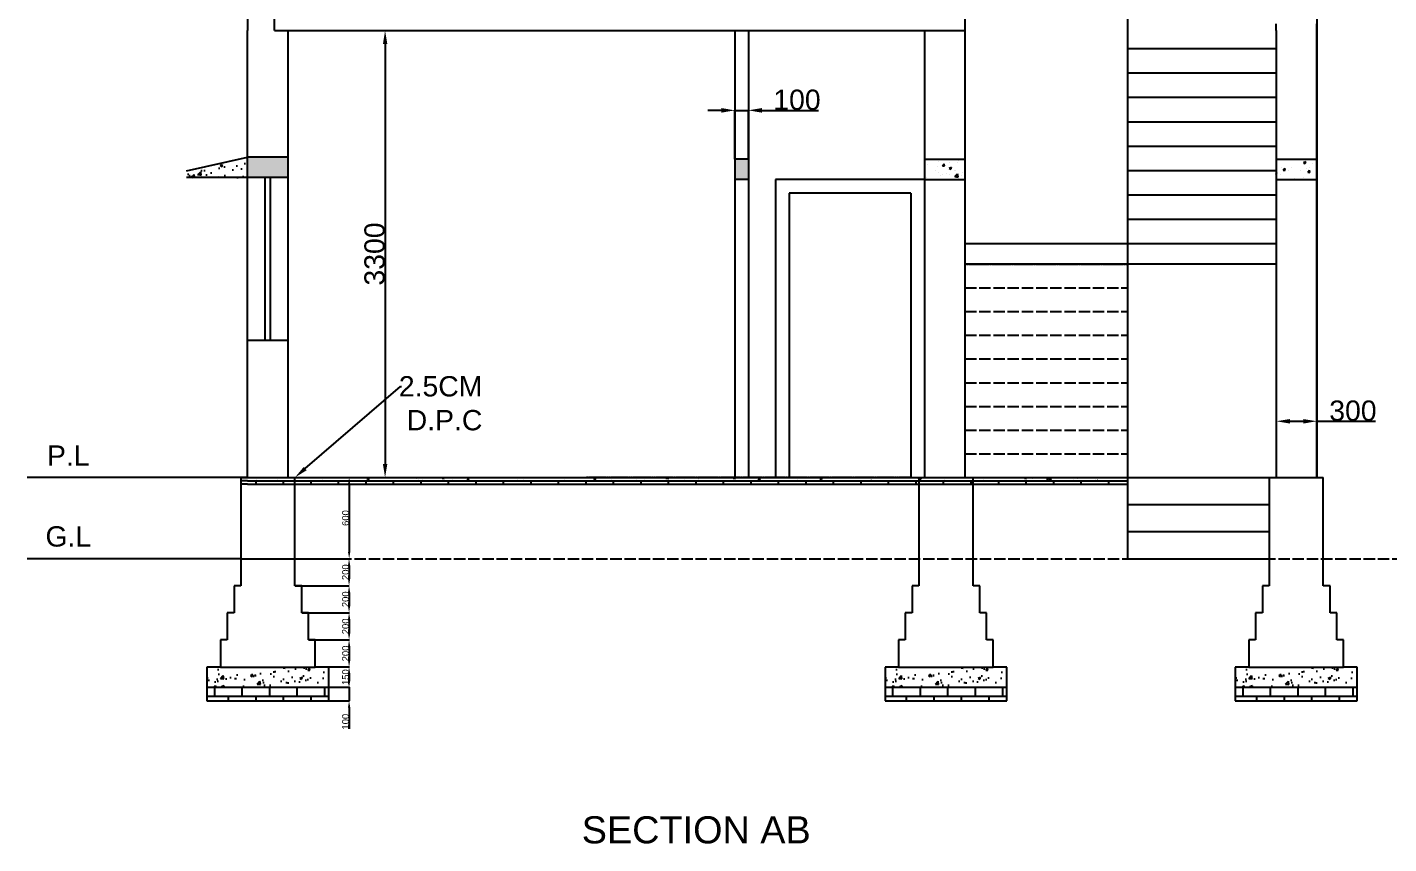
# Model space of a CAD drawing. Header units: millimetres. Extents: x -1589 to 35168, y -1989 to 23976.
# Drawn here: x -1589 to 8470, y 11645 to 17676 of the extents above; entities that cross this region are included whole.
import ezdxf
from ezdxf import colors
from ezdxf.entities.mleader import LeaderData, LeaderLine
from ezdxf.math import Vec2, Vec3

# ---------------------------------------------------------------- set-up
doc = ezdxf.new("R2010")
doc.units = ezdxf.units.MM
doc.linetypes.add('ACAD_ISO02W100', pattern=[15, 12, -3])
doc.layers.get('0').update_dxf_attribs({"true_color": 0xc2ced6})
doc.styles.get("Standard").update_dxf_attribs({"font": 'arial.ttf'})
doc.dimstyles.new('ISO-25', dxfattribs={"dimtxt": 2.5, "dimasz": 2.5, "dimexe": 1.25, "dimexo": 0.625, "dimtad": 1, "dimtxsty": 'Standard', "dimcen": 2.5, "dimadec": 0, "dimazin": 0, "dimtfac": 1, "dimtmove": 0, "dimatfit": 3, "dimfxl": 1, "dimarcsym": 0})

# ---------------------------------------------------------------- blocks, each defined once
blk = doc.blocks.new('*D23')
at = {"color": 0, "lineweight": -2, "ltscale": 50, "transparency": 16777216}
for p, q in [((-10, 14351), (791, 14351)), ((790, 14301), (790, 13801)), ((-10, 13751), (791, 13751))]:
    blk.add_line(p, q, dxfattribs=at)
at = {"color": 0, "ltscale": 50, "transparency": 16777216}
for points in [[(781, 14301), (798, 14301), (790, 14351)], [(781, 13801), (798, 13801), (790, 13751)]]:
    blk.add_solid(points, dxfattribs=at)
at = {"layer": 'Defpoints', "color": 0, "ltscale": 50, "transparency": 16777216}
for p in [(-11, 14351), (-11, 13751), (790, 13751)]:
    blk.add_point(p, dxfattribs=at)
at = {"color": 0, "ltscale": 50, "transparency": 16777216, "insert": (763, 14051), "char_height": 50, "attachment_point": 5, "rotation": 90}
blk.add_mtext('600', dxfattribs=at)
blk = doc.blocks.new('*D24')
at = {"color": 0, "lineweight": -2, "ltscale": 50, "transparency": 16777216}
for p, q in [((391, 13751), (790, 13751)), ((789, 13701), (789, 13601)), ((391, 13551), (790, 13551))]:
    blk.add_line(p, q, dxfattribs=at)
at = {"color": 0, "ltscale": 50, "transparency": 16777216}
for points in [[(781, 13701), (797, 13701), (789, 13751)], [(781, 13601), (797, 13601), (789, 13551)]]:
    blk.add_solid(points, dxfattribs=at)
at = {"layer": 'Defpoints', "color": 0, "ltscale": 50, "transparency": 16777216}
for p in [(390, 13751), (390, 13551), (789, 13551)]:
    blk.add_point(p, dxfattribs=at)
at = {"color": 0, "ltscale": 50, "transparency": 16777216, "insert": (763, 13651), "char_height": 50, "attachment_point": 5, "rotation": 90}
blk.add_mtext('200', dxfattribs=at)
blk = doc.blocks.new('*D25')
at = {"color": 0, "lineweight": -2, "ltscale": 50, "transparency": 16777216}
for p, q in [((440, 13551), (790, 13551)), ((789, 13501), (789, 13401)), ((440, 13351), (790, 13351))]:
    blk.add_line(p, q, dxfattribs=at)
at = {"color": 0, "ltscale": 50, "transparency": 16777216}
for points in [[(781, 13501), (797, 13501), (789, 13551)], [(781, 13401), (797, 13401), (789, 13351)]]:
    blk.add_solid(points, dxfattribs=at)
at = {"layer": 'Defpoints', "color": 0, "ltscale": 50, "transparency": 16777216}
for p in [(439, 13551), (439, 13351), (789, 13351)]:
    blk.add_point(p, dxfattribs=at)
at = {"color": 0, "ltscale": 50, "transparency": 16777216, "insert": (763, 13451), "char_height": 50, "attachment_point": 5, "rotation": 90}
blk.add_mtext('200', dxfattribs=at)
blk = doc.blocks.new('*D26')
at = {"color": 0, "lineweight": -2, "ltscale": 50, "transparency": 16777216}
for p, q in [((490, 13351), (791, 13351)), ((789, 13301), (789, 13201)), ((490, 13151), (791, 13151))]:
    blk.add_line(p, q, dxfattribs=at)
at = {"color": 0, "ltscale": 50, "transparency": 16777216}
for points in [[(781, 13301), (798, 13301), (789, 13351)], [(781, 13201), (798, 13201), (789, 13151)]]:
    blk.add_solid(points, dxfattribs=at)
at = {"layer": 'Defpoints', "color": 0, "ltscale": 50, "transparency": 16777216}
for p in [(489, 13351), (489, 13151), (789, 13151)]:
    blk.add_point(p, dxfattribs=at)
at = {"color": 0, "ltscale": 50, "transparency": 16777216, "insert": (763, 13251), "char_height": 50, "attachment_point": 5, "rotation": 90}
blk.add_mtext('200', dxfattribs=at)
blk = doc.blocks.new('*D27')
at = {"color": 0, "lineweight": -2, "ltscale": 50, "transparency": 16777216}
for p, q in [((540, 13151), (791, 13151)), ((789, 13101), (789, 13001)), ((540, 12951), (791, 12951))]:
    blk.add_line(p, q, dxfattribs=at)
at = {"color": 0, "ltscale": 50, "transparency": 16777216}
for points in [[(781, 13101), (798, 13101), (789, 13151)], [(781, 13001), (798, 13001), (789, 12951)]]:
    blk.add_solid(points, dxfattribs=at)
at = {"layer": 'Defpoints', "color": 0, "ltscale": 50, "transparency": 16777216}
for p in [(539, 13151), (539, 12951), (789, 12951)]:
    blk.add_point(p, dxfattribs=at)
at = {"color": 0, "ltscale": 50, "transparency": 16777216, "insert": (763, 13051), "char_height": 50, "attachment_point": 5, "rotation": 90}
blk.add_mtext('200', dxfattribs=at)
blk = doc.blocks.new('*D28')
at = {"color": 0, "lineweight": -2, "ltscale": 50, "transparency": 16777216}
for p, q in [((640, 12951), (791, 12951)), ((789, 12901), (789, 12851)), ((640, 12801), (791, 12801))]:
    blk.add_line(p, q, dxfattribs=at)
at = {"color": 0, "ltscale": 50, "transparency": 16777216}
for points in [[(781, 12901), (798, 12901), (789, 12951)], [(781, 12851), (798, 12851), (789, 12801)]]:
    blk.add_solid(points, dxfattribs=at)
at = {"layer": 'Defpoints', "color": 0, "ltscale": 50, "transparency": 16777216}
for p in [(639, 12951), (639, 12801), (789, 12801)]:
    blk.add_point(p, dxfattribs=at)
at = {"color": 0, "ltscale": 50, "transparency": 16777216, "insert": (763, 12876), "char_height": 50, "attachment_point": 5, "rotation": 90}
blk.add_mtext('150', dxfattribs=at)
blk = doc.blocks.new('*D29')
at = {"color": 0, "lineweight": -2, "ltscale": 50, "transparency": 16777216}
for p, q in [((789, 12851), (789, 12901)), ((630, 12801), (791, 12801)), ((789, 12801), (789, 12701)), ((630, 12701), (791, 12701)), ((789, 12651), (789, 12494))]:
    blk.add_line(p, q, dxfattribs=at)
at = {"color": 0, "ltscale": 50, "transparency": 16777216}
for points in [[(781, 12851), (798, 12851), (789, 12801)], [(781, 12651), (798, 12651), (789, 12701)]]:
    blk.add_solid(points, dxfattribs=at)
at = {"layer": 'Defpoints', "color": 0, "ltscale": 50, "transparency": 16777216}
for p in [(630, 12801), (630, 12701), (789, 12701)]:
    blk.add_point(p, dxfattribs=at)
at = {"color": 0, "ltscale": 50, "transparency": 16777216, "insert": (763, 12547), "char_height": 50, "attachment_point": 5, "rotation": 90}
blk.add_mtext('100', dxfattribs=at)
blk = doc.blocks.new('*D30')
at = {"color": 0, "lineweight": -2, "transparency": 16777216}
for p, q in [((3539, 17062), (3439, 17062)), ((3639, 16701), (3639, 17063)), ((3639, 17062), (3739, 17062)), ((3739, 16701), (3739, 17063)), ((3839, 17062), (4257, 17062))]:
    blk.add_line(p, q, dxfattribs=at)
at = {"color": 0, "transparency": 16777216}
for points in [[(3539, 17079), (3539, 17045), (3639, 17062)], [(3839, 17079), (3839, 17045), (3739, 17062)]]:
    blk.add_solid(points, dxfattribs=at)
at = {"layer": 'Defpoints', "color": 0, "transparency": 16777216}
for p in [(3739, 17062), (3639, 16701), (3739, 16701)]:
    blk.add_point(p, dxfattribs=at)
at = {"color": 0, "transparency": 16777216, "insert": (4098, 17139), "char_height": 150, "attachment_point": 5}
blk.add_mtext('100', dxfattribs=at)
blk = doc.blocks.new('*D37')
at = {"color": 0, "lineweight": -2, "transparency": 16777216}
for p, q in [((7639, 15925), (7639, 14764)), ((7939, 15925), (7939, 14764)), ((7739, 14766), (7839, 14766)), ((7939, 14766), (8371, 14766))]:
    blk.add_line(p, q, dxfattribs=at)
at = {"color": 0, "transparency": 16777216}
for points in [[(7739, 14782), (7739, 14749), (7639, 14766)], [(7839, 14782), (7839, 14749), (7939, 14766)]]:
    blk.add_solid(points, dxfattribs=at)
at = {"layer": 'Defpoints', "color": 0, "transparency": 16777216}
for p in [(7639, 15926), (7939, 15926), (7939, 14766)]:
    blk.add_point(p, dxfattribs=at)
at = {"color": 0, "transparency": 16777216, "insert": (8205, 14843), "char_height": 150, "attachment_point": 5}
blk.add_mtext('300', dxfattribs=at)
blk = doc.blocks.new('*D38')
at = {"color": 0, "lineweight": -2, "transparency": 16777216}
for p, q in [((340, 17651), (1057, 17651)), ((1055, 17551), (1055, 14451)), ((340, 14351), (1057, 14351))]:
    blk.add_line(p, q, dxfattribs=at)
at = {"color": 0, "transparency": 16777216}
for points in [[(1039, 17551), (1072, 17551), (1055, 17651)], [(1039, 14451), (1072, 14451), (1055, 14351)]]:
    blk.add_solid(points, dxfattribs=at)
at = {"layer": 'Defpoints', "color": 0, "transparency": 16777216}
for p in [(339, 17651), (339, 14351), (1055, 14351)]:
    blk.add_point(p, dxfattribs=at)
at = {"color": 0, "transparency": 16777216, "insert": (978, 16001), "char_height": 150, "attachment_point": 5, "rotation": 90}
blk.add_mtext('3300', dxfattribs=at)

msp = doc.modelspace()

# ---------------------------------------------------------------- hatches: boundary and pattern name
h = msp.add_hatch()
h.set_pattern_fill('AR-CONC', color=256)
h.paths.add_polyline_path([(339.07928, 16715.10329), (39.07928, 16715.10329), (39.07928, 16565.10329), (339.07928, 16565.10329)])
h.paths.add_polyline_path([(3739.07928, 16700.84737), (3639.07928, 16700.84737), (3639.07928, 16550.84737), (3739.07928, 16550.84737)])
h.paths.add_polyline_path([(3738.34289, 20050.84737), (3638.34289, 20050.84737), (3638.34289, 19900.84737), (3738.34289, 19900.84737)])
h = msp.add_hatch()
h.set_pattern_fill('AR-CONC', color=256)
h.paths.add_polyline_path([(39.07928, 16715.10329), (-410.92072, 16615.10329), (-410.92072, 16565.10329), (39.07928, 16565.10329)])
h = msp.add_hatch()
h.set_pattern_fill('AR-CONC', color=256)
h.paths.add_polyline_path([(639.07928, 12950.84737), (539.07928, 12950.84737), (-160.92072, 12950.84737), (-260.92072, 12950.84737), (-260.92072, 12800.84737), (639.07928, 12800.84737)])
h = msp.add_hatch()
h.set_pattern_fill('AR-CONC', color=256)
h.set_pattern_definition([(50, (5009.33, 0), (182.1847, -15.939), [19.05, -209.55]), (355, (5009.33, 0), (-35.2434, 191.0568), [15.24, -167.6406]), (100.4514, (5024.52, -1.33), (146.9412, 175.1178), [16.19, -178.0902]), (46.1842, (5009.33, 50.8), (271.079, -42.0423), [28.575, -314.325]), (96.6356, (5031.92, 47.3), (237.404, 247.426), [24.285, -267.1356]), (351.1842, (5009.33, 50.8), (237.404, 247.426), [22.86, -251.46]), (21, (5034.73, 38.1), (151.6144, -102.2652), [19.05, -209.55]), (326, (5034.73, 38.1), (61.802, 184.188), [15.24, -167.64]), (71.4514, (5047.37, 29.58), (213.4164, 81.9228), [16.19, -178.09]), (37.5, (5009.334, 0), (3.0886, 84.55504), [0, -165.608, 0, -170.18, 0, -168.275]), (7.5, (5009.33, 0), (66.81966, 100.1806), [0, -97.028, 0, -161.798, 0, -64.135]), (327.5, (4952.69, 0), (135.5906, -5.72874), [0, -63.5, 0, -198.12, 0, -262.89]), (317.5, (4927.29, 0), (148.1292, 25.4265), [0, -82.55, 0, -131.572, 0, -186.69])])
h.paths.add_polyline_path([(5648.41342, 12950.84737), (5548.41342, 12950.84737), (4848.41342, 12950.84737), (4748.41342, 12950.84737), (4748.41342, 12800.84737), (5648.41342, 12800.84737)])
h = msp.add_hatch()
h.set_pattern_fill('AR-CONC', color=256)
h.set_pattern_definition([(50, (7596.87, 0), (182.1847, -15.939), [19.05, -209.55]), (355, (7596.87, 0), (-35.2434, 191.0568), [15.24, -167.6406]), (100.4514, (7612.05, -1.33), (146.9412, 175.1178), [16.19, -178.0902]), (46.1842, (7596.87, 50.8), (271.079, -42.0423), [28.575, -314.325]), (96.6356, (7619.46, 47.3), (237.404, 247.426), [24.285, -267.1356]), (351.1842, (7596.87, 50.8), (237.404, 247.426), [22.86, -251.46]), (21, (7622.27, 38.1), (151.6144, -102.2652), [19.05, -209.55]), (326, (7622.27, 38.1), (61.802, 184.188), [15.24, -167.64]), (71.4514, (7634.9, 29.58), (213.4164, 81.9228), [16.19, -178.09]), (37.5, (7596.87, 0), (3.0886, 84.55504), [0, -165.608, 0, -170.18, 0, -168.275]), (7.5, (7596.87, 0), (66.81966, 100.1806), [0, -97.028, 0, -161.798, 0, -64.135]), (327.5, (7540.23, 0), (135.5906, -5.72874), [0, -63.5, 0, -198.12, 0, -262.89]), (317.5, (7514.83, 0), (148.1292, 25.4265), [0, -82.55, 0, -131.572, 0, -186.69])])
h.paths.add_polyline_path([(8235.94875, 12950.84737), (8135.94875, 12950.84737), (7435.94875, 12950.84737), (7335.94875, 12950.84737), (7335.94875, 12800.84737), (8235.94875, 12800.84737)])
h = msp.add_hatch()
h.set_pattern_fill('AR-BRSTD', color=256)
h.paths.add_polyline_path([(639.07928, 12800.84737), (-260.92072, 12800.84737), (-260.92072, 12700.84737), (639.07928, 12700.84737)])
h = msp.add_hatch()
h.set_pattern_fill('AR-BRSTD', color=256)
h.set_pattern_definition([(0, (5009.334, 0), (0, 67.7418), []), (90, (5009.33, 0), (-101.6, 67.7418), [67.7418, -67.7418])])
h.paths.add_polyline_path([(5648.41342, 12800.84737), (4748.41342, 12800.84737), (4748.41342, 12700.84737), (5648.41342, 12700.84737)])
h = msp.add_hatch()
h.set_pattern_fill('AR-BRSTD', color=256)
h.set_pattern_definition([(0, (7596.87, 0), (0, 67.7418), []), (90, (7596.87, 0), (-101.6, 67.7418), [67.7418, -67.7418])])
h.paths.add_polyline_path([(8235.94875, 12800.84737), (7335.94875, 12800.84737), (7335.94875, 12700.84737), (8235.94875, 12700.84737)])

# ---------------------------------------------------------------- linework, layer by layer
for p, q in [((39.07928, 21000.84737), (39.07928, 17650.84737)), ((239.07928, 17650.84737), (239.07928, 21000.84737)), ((5339.07928, 21000.84737), (5339.07928, 14350.84737)), ((6539.07928, 21000.84737), (6539.07928, 14350.84737)), ((7939.07928, 21000.84737), (7939.07928, 14350.84737)), ((39.07928, 14350.84737), (39.07928, 17650.84737)), ((239.07928, 17650.84737), (5339.07928, 17650.84737)), ((339.07928, 14350.84737), (339.07928, 17650.84737)), ((3639.07928, 17650.84737), (3639.07928, 14350.84737)), ((3739.07928, 17650.84737), (3739.07928, 14350.84737)), ((5039.07928, 17650.84737), (5039.07928, 14350.84737)), ((7639.07928, 17650.84737), (7639.07928, 17700.84737)), ((7639.07928, 17650.84737), (7639.07928, 14350.84737)), ((7939.07928, 17650.84737), (7939.07928, 17700.84737)), ((7939.07928, 14350.84737), (7939.07928, 17650.84737)), ((7639.07928, 17515.84737), (6539.07928, 17515.84737)), ((7639.07928, 17335.84737), (6539.07928, 17335.84737)), ((7639.07928, 17155.84737), (6539.07928, 17155.84737)), ((7639.07928, 16975.84737), (6539.07928, 16975.84737)), ((-410.92072, 16615.10329), (39.07928, 16715.10329)), ((339.07928, 16715.10329), (39.07928, 16715.10329)), ((3739.07928, 16700.84737), (3639.07928, 16700.84737)), ((5039.07928, 16700.84737), (5339.07928, 16700.84737)), ((7639.07928, 16795.84737), (6539.07928, 16795.84737)), ((7639.07928, 16700.84737), (7939.07928, 16700.84737)), ((7639.07928, 16615.84737), (6539.07928, 16615.84737)), ((39.07928, 16565.10329), (-410.92072, 16565.10329)), ((339.07928, 16565.10329), (39.07928, 16565.10329)), ((169.07928, 15365.10329), (169.07928, 16565.10329)), ((209.07928, 15365.10329), (209.07928, 16565.10329)), ((3739.07928, 16550.84737), (3639.07928, 16550.84737)), ((5039.07928, 16550.84737), (3939.07928, 16550.84737)), ((3939.07928, 16550.84737), (3939.07928, 14350.84737)), ((5039.07928, 16550.84737), (5339.07928, 16550.84737)), ((7639.07928, 16550.84737), (7939.07928, 16550.84737)), ((4939.07928, 16450.84737), (4039.07928, 16450.84737)), ((4039.07928, 16450.84737), (4039.07928, 14350.84737)), ((4939.07928, 16450.84737), (4939.07928, 14350.84737)), ((7639.07928, 16435.84737), (6539.07928, 16435.84737)), ((7639.07928, 16255.84737), (6539.07928, 16255.84737)), ((7639.07928, 16075.84737), (5339.07928, 16075.84737)), ((7639.07928, 15925.84737), (5339.07928, 15925.84737)), ((39.07928, 15365.10329), (339.07928, 15365.10329)), ((-10.92072, 14350.84737), (-1588.52813, 14350.84737)), ((39.07928, 14350.84737), (-10.92072, 14350.84737)), ((-10.92072, 14350.84737), (-10.92072, 13750.84737)), ((39.07928, 14325.84737), (-10.92072, 14325.84737)), ((39.07928, 14300.84737), (-10.92072, 14300.84737)), ((39.07928, 14350.84737), (7939.07928, 14350.84737)), ((39.07928, 14325.84737), (6539.07928, 14325.84737)), ((39.07928, 14300.84737), (6539.07928, 14300.84737)), ((389.07928, 13550.84737), (389.07928, 14350.84737)), ((4998.41342, 14350.84737), (4998.41342, 13750.84737)), ((5398.41342, 13550.84737), (5398.41342, 14350.84737)), ((6539.07928, 14350.84737), (6539.07928, 13750.84737)), ((7585.94875, 14350.84737), (7585.94875, 13750.84737)), ((7939.07928, 14350.84737), (7985.94875, 14350.84737)), ((7985.94875, 13550.84737), (7985.94875, 14350.84737)), ((6539.07928, 14150.84737), (7585.94875, 14150.84737)), ((6539.07928, 13950.84737), (7585.94875, 13950.84737)), ((-10.92072, 13750.84737), (-1588.52813, 13750.84737)), ((-10.92072, 13750.84737), (-10.92072, 13550.84737)), ((4998.41342, 13750.84737), (4998.41342, 13550.84737)), ((6525.7199, 13750.84737), (7585.94875, 13750.84737)), ((7585.94875, 13750.84737), (7585.94875, 13550.84737)), ((-10.92072, 13550.84737), (-60.92072, 13550.84737)), ((-60.92072, 13550.84737), (-60.92072, 13350.84737)), ((439.07928, 13550.84737), (389.07928, 13550.84737)), ((439.07928, 13350.84737), (439.07928, 13550.84737)), ((4998.41342, 13550.84737), (4948.41342, 13550.84737)), ((4948.41342, 13550.84737), (4948.41342, 13350.84737)), ((5448.41342, 13550.84737), (5398.41342, 13550.84737)), ((5448.41342, 13350.84737), (5448.41342, 13550.84737)), ((7585.94875, 13550.84737), (7535.94875, 13550.84737)), ((7535.94875, 13550.84737), (7535.94875, 13350.84737)), ((8035.94875, 13550.84737), (7985.94875, 13550.84737)), ((8035.94875, 13350.84737), (8035.94875, 13550.84737)), ((-60.92072, 13350.84737), (-110.92072, 13350.84737)), ((-110.92072, 13350.84737), (-110.92072, 13150.84737)), ((489.07928, 13350.84737), (439.07928, 13350.84737)), ((489.07928, 13150.84737), (489.07928, 13350.84737)), ((4948.41342, 13350.84737), (4898.41342, 13350.84737)), ((4898.41342, 13350.84737), (4898.41342, 13150.84737)), ((5498.41342, 13350.84737), (5448.41342, 13350.84737)), ((5498.41342, 13150.84737), (5498.41342, 13350.84737)), ((7535.94875, 13350.84737), (7485.94875, 13350.84737)), ((7485.94875, 13350.84737), (7485.94875, 13150.84737)), ((8085.94875, 13350.84737), (8035.94875, 13350.84737)), ((8085.94875, 13150.84737), (8085.94875, 13350.84737)), ((-110.92072, 13150.84737), (-160.92072, 13150.84737)), ((-160.92072, 13150.84737), (-160.92072, 12950.84737)), ((539.07928, 13150.84737), (489.07928, 13150.84737)), ((539.07928, 12950.84737), (539.07928, 13150.84737)), ((4898.41342, 13150.84737), (4848.41342, 13150.84737)), ((4848.41342, 13150.84737), (4848.41342, 12950.84737)), ((5548.41342, 13150.84737), (5498.41342, 13150.84737)), ((5548.41342, 12950.84737), (5548.41342, 13150.84737)), ((7485.94875, 13150.84737), (7435.94875, 13150.84737)), ((7435.94875, 13150.84737), (7435.94875, 12950.84737)), ((8135.94875, 13150.84737), (8085.94875, 13150.84737)), ((8135.94875, 12950.84737), (8135.94875, 13150.84737)), ((-160.92072, 12950.84737), (-260.92072, 12950.84737)), ((-260.92072, 12950.84737), (-260.92072, 12800.84737)), ((-160.92072, 12950.84737), (539.07928, 12950.84737)), ((639.07928, 12950.84737), (539.07928, 12950.84737)), ((639.07928, 12800.84737), (639.07928, 12950.84737)), ((4848.41342, 12950.84737), (4748.41342, 12950.84737)), ((4748.41342, 12950.84737), (4748.41342, 12800.84737)), ((4848.41342, 12950.84737), (5548.41342, 12950.84737)), ((5648.41342, 12950.84737), (5548.41342, 12950.84737)), ((5648.41342, 12800.84737), (5648.41342, 12950.84737)), ((7435.94875, 12950.84737), (7335.94875, 12950.84737)), ((7335.94875, 12950.84737), (7335.94875, 12800.84737)), ((7435.94875, 12950.84737), (8135.94875, 12950.84737)), ((8235.94875, 12950.84737), (8135.94875, 12950.84737)), ((8235.94875, 12800.84737), (8235.94875, 12950.84737)), ((-260.92072, 12800.84737), (-260.92072, 12700.84737)), ((-260.92072, 12800.84737), (639.07928, 12800.84737)), ((639.07928, 12700.84737), (639.07928, 12800.84737)), ((4748.41342, 12800.84737), (4748.41342, 12700.84737)), ((4748.41342, 12800.84737), (5648.41342, 12800.84737)), ((5648.41342, 12700.84737), (5648.41342, 12800.84737)), ((7335.94875, 12800.84737), (7335.94875, 12700.84737)), ((7335.94875, 12800.84737), (8235.94875, 12800.84737)), ((8235.94875, 12700.84737), (8235.94875, 12800.84737)), ((-260.92072, 12700.84737), (639.07928, 12700.84737)), ((4748.41342, 12700.84737), (5648.41342, 12700.84737)), ((7335.94875, 12700.84737), (8235.94875, 12700.84737))]:
    msp.add_line(p, q)
at = {"linetype": 'Continuous'}
for p, q in [((5065.48035, 16659.01303), (5065.48035, 16659.01303)), ((5122.73118, 16621.41736), (5122.73118, 16621.41736)), ((5139.16853, 16650.17176), (5139.16853, 16650.17176)), ((5140.94414, 16601.286), (5140.94414, 16601.286)), ((5144.03275, 16685.84104), (5144.03275, 16685.84104)), ((5173.34339, 16652.97463), (5188.5254, 16651.64638)), ((5173.34342, 16652.97498), (5185.58853, 16667.56813)), ((5188.55042, 16651.65098), (5185.61352, 16667.57238)), ((5222.55174, 16635.35938), (5235.18627, 16626.83728)), ((5222.5576, 16635.37232), (5240.34231, 16642.19923)), ((5225.89415, 16680.1319), (5225.89415, 16680.1319)), ((5235.1876, 16626.83684), (5240.33777, 16642.18584)), ((5258.32178, 16615.68861), (5258.32178, 16615.68861)), ((5271.35707, 16619.17029), (5271.35707, 16619.17029)), ((5287.29771, 16675.59825), (5287.29771, 16675.59825)), ((5289.48046, 16688.5032), (5289.48046, 16688.5032)), ((5318.85871, 16600.98732), (5318.85871, 16600.98732)), ((7639.07928, 16600.20102), (7643.94406, 16602.06843)), ((7639.07928, 16587.5708), (7643.93897, 16602.05407)), ((7679.98391, 16637.68455), (7679.98391, 16637.68455)), ((7688.68533, 16620.88417), (7703.86734, 16619.55592)), ((7688.68537, 16620.88463), (7700.93047, 16635.47778)), ((7703.88513, 16619.55919), (7700.94823, 16635.48059)), ((7731.10525, 16616.34484), (7731.10525, 16616.34484)), ((7748.4145, 16642.36443), (7748.4145, 16642.36443)), ((7814.48315, 16616.12574), (7814.48315, 16616.12574)), ((7839.56944, 16677.15034), (7852.20398, 16668.62824)), ((7839.57584, 16677.16443), (7857.36054, 16683.99134)), ((7840.39771, 16658.80343), (7840.39771, 16658.80343)), ((7852.20521, 16668.62783), (7857.35539, 16683.97684)), ((7863.02952, 16635.38882), (7863.02952, 16635.38882)), ((7870.87, 16604.94508), (7886.052, 16603.61683)), ((7870.87004, 16604.94554), (7883.11514, 16619.53869)), ((7886.06925, 16603.61999), (7883.13234, 16619.54139)), ((7884.0051, 16636.63568), (7884.0051, 16636.63568)), ((7903.98403, 16667.17473), (7903.98403, 16667.17473)), ((5040.69594, 16593.02758), (5040.69594, 16593.02758)), ((5051.90159, 16568.9753), (5051.90159, 16568.9753)), ((5159.07448, 16579.95133), (5159.07448, 16579.95133)), ((5176.28654, 16587.29883), (5176.28654, 16587.29883)), ((5200.03078, 16594.40179), (5200.03078, 16594.40179)), ((5222.6608, 16588.32263), (5222.6608, 16588.32263)), ((5264.96479, 16573.23275), (5284.74847, 16593.85159)), ((5264.96981, 16573.22209), (5287.55971, 16569.71859)), ((5287.56149, 16569.73004), (5284.75527, 16593.85238)), ((5311.87713, 16581.57009), (5311.87713, 16581.57009)), ((7666.35397, 16590.69925), (7666.35397, 16590.69925)), ((7773.57805, 16558.62286), (7773.57805, 16558.62286)), ((7837.16436, 16566.99415), (7837.16436, 16566.99415)), ((7933.36228, 16579.65885), (7933.36228, 16579.65885)), ((20.35014, 14349.90425), (20.35014, 14349.90425)), ((101.6, 14300.84737), (101.6, 14325.84737)), ((104.52401, 14334.03247), (104.52401, 14334.03247)), ((109.51945, 14329.03527), (109.51945, 14329.03527)), ((240.1146, 14328.30372), (240.1146, 14328.30372)), ((262.72535, 14337.42834), (262.72535, 14337.42834)), ((304.8, 14300.84737), (304.8, 14325.84737)), ((508, 14300.84737), (508, 14325.84737)), ((593.92652, 14334.03341), (593.92652, 14334.03341)), ((711.2, 14300.84737), (711.2, 14325.84737)), ((912.6082, 14342.99057), (912.6082, 14342.99057)), ((914.4, 14300.84737), (914.4, 14325.84737)), ((920.43165, 14342.07493), (933.06619, 14333.55283)), ((920.436, 14342.08452), (938.22071, 14348.91143)), ((933.06746, 14333.55238), (938.21764, 14348.90139)), ((987.80766, 14330.04179), (987.80766, 14330.04179)), ((1117.6, 14300.84737), (1117.6, 14325.84737)), ((1266.81218, 14350.84737), (1287.04501, 14347.70943)), ((1287.0471, 14347.7229), (1286.68362, 14350.84737)), ((1296.16113, 14325.84737), (1303.25159, 14328.56914)), ((1302.33859, 14325.84737), (1303.24843, 14328.55897)), ((1320.8, 14300.84737), (1320.8, 14325.84737)), ((1327.9167, 14339.28145), (1327.9167, 14339.28145)), ((1391.50302, 14347.65275), (1391.50302, 14347.65275)), ((1428.45091, 14327.88525), (1428.45091, 14327.88525)), ((1476.50392, 14344.77794), (1491.68593, 14343.44969)), ((1476.50394, 14344.77812), (1481.59665, 14350.84737)), ((1491.71595, 14343.45522), (1490.35237, 14350.84737)), ((1493.05745, 14350.55129), (1493.05745, 14350.55129)), ((1524, 14300.84737), (1524, 14325.84737)), ((1551.51749, 14325.84737), (1555.31192, 14329.80199)), ((1555.77988, 14325.84737), (1555.31972, 14329.80289)), ((1560.37518, 14346.92923), (1560.37518, 14346.92923)), ((1658.68859, 14328.83885), (1673.8706, 14327.51059)), ((1658.68861, 14328.83903), (1670.93371, 14343.43218)), ((1673.90006, 14327.51602), (1670.96316, 14343.43742)), ((1727.2, 14300.84737), (1727.2, 14325.84737)), ((1851.73746, 14325.84737), (1853.11838, 14327.49309)), ((1853.45179, 14325.84737), (1853.14727, 14327.49823)), ((1930.4, 14300.84737), (1930.4, 14325.84737)), ((1965.07941, 14331.78191), (1965.07941, 14331.78191)), ((2034.45005, 14337.94201), (2034.45005, 14337.94201)), ((2061.27732, 14344.44661), (2061.27732, 14344.44661)), ((2078.33376, 14333.44747), (2078.33376, 14333.44747)), ((2106.88082, 14348.82236), (2106.88082, 14348.82236)), ((2133.6, 14300.84737), (2133.6, 14325.84737)), ((2206.63082, 14349.7082), (2206.63082, 14349.7082)), ((2242.47141, 14343.09362), (2242.47141, 14343.09362)), ((2336.8, 14300.84737), (2336.8, 14325.84737)), ((2378.06201, 14337.36487), (2378.06201, 14337.36487)), ((2513.6526, 14331.63613), (2513.6526, 14331.63613)), ((2540, 14300.84737), (2540, 14325.84737)), ((2593.97132, 14342.62797), (2606.60585, 14334.10587)), ((2593.97599, 14342.63829), (2611.7607, 14349.4652)), ((2606.60706, 14334.10546), (2611.75724, 14349.45447)), ((2634.8537, 14328.57577), (2634.8537, 14328.57577)), ((2649.2432, 14325.90739), (2649.2432, 14325.90739)), ((2726.10074, 14337.38614), (2726.10074, 14337.38614)), ((2743.2, 14300.84737), (2743.2, 14325.84737)), ((2795.2675, 14349.69465), (2795.2675, 14349.69465)), ((2866.86903, 14348.56842), (2866.86903, 14348.56842)), ((2912.73826, 14338.94853), (2912.73826, 14338.94853)), ((2946.4, 14300.84737), (2946.4, 14325.84737)), ((2968.25849, 14325.84737), (2976.79158, 14329.12292)), ((2975.69261, 14325.84737), (2976.78803, 14329.11204)), ((3002.45963, 14342.83968), (3002.45963, 14342.83968)), ((3128.32758, 14346.39763), (3132.59709, 14350.84737)), ((3128.33261, 14346.38697), (3150.92251, 14342.88347)), ((3138.05022, 14337.11094), (3138.05022, 14337.11094)), ((3149.6, 14300.84737), (3149.6, 14325.84737)), ((3150.92428, 14342.89492), (3149.99915, 14350.84737)), ((3269.85887, 14334.03154), (3269.85887, 14334.03154)), ((3273.64082, 14331.38219), (3273.64082, 14331.38219)), ((3352.8, 14300.84737), (3352.8, 14325.84737)), ((3368.84388, 14333.82381), (3368.84388, 14333.82381)), ((3372.35638, 14340.16511), (3372.35638, 14340.16511)), ((3432.4302, 14342.19511), (3432.4302, 14342.19511)), ((3556, 14300.84737), (3556, 14325.84737)), ((3627.47652, 14344.56567), (3642.65853, 14343.23741)), ((3627.47654, 14344.56593), (3632.7473, 14350.84737)), ((3642.68244, 14343.24182), (3641.2795, 14350.84737)), ((3759.2, 14300.84737), (3759.2, 14325.84737)), ((3809.66119, 14328.62658), (3824.8432, 14327.29832)), ((3809.66121, 14328.62685), (3821.90632, 14343.22)), ((3824.86655, 14327.30262), (3821.92965, 14343.22402)), ((3891.8263, 14327.84304), (3891.8263, 14327.84304)), ((3959.38064, 14346.84875), (3959.38064, 14346.84875)), ((3962.4, 14300.84737), (3962.4, 14325.84737)), ((4002.8881, 14325.84737), (4004.09099, 14327.28091)), ((4004.37891, 14325.84737), (4004.11376, 14327.28483)), ((4006.00659, 14326.32428), (4006.00659, 14326.32428)), ((4022.23923, 14345.72734), (4022.23923, 14345.72734)), ((4102.2045, 14338.98897), (4102.2045, 14338.98897)), ((4165.6, 14300.84737), (4165.6, 14325.84737)), ((4267.51098, 14343.18102), (4280.14551, 14334.65892)), ((4267.51599, 14343.19207), (4285.30069, 14350.01897)), ((4280.14666, 14334.65853), (4285.29684, 14350.00754)), ((4368.8, 14300.84737), (4368.8, 14325.84737)), ((4538.08194, 14330.62202), (4538.08194, 14330.62202)), ((4572, 14300.84737), (4572, 14325.84737)), ((4640.35586, 14325.84737), (4650.33157, 14329.67669)), ((4649.04664, 14325.84737), (4650.32763, 14329.66512)), ((4670.0062, 14349.666), (4670.0062, 14349.666)), ((4775.2, 14300.84737), (4775.2, 14325.84737)), ((4836.19468, 14344.23701), (4836.19468, 14344.23701)), ((4837.66886, 14347.85527), (4837.66886, 14347.85527)), ((4978.4, 14300.84737), (4978.4, 14325.84737)), ((4992.20596, 14341.56978), (4998.41342, 14348.03929)), ((4992.2101, 14341.56101), (4998.41342, 14340.59893)), ((4998.41342, 14348.03929), (5001.10776, 14350.84737)), ((4998.41342, 14340.59893), (5014.8, 14338.05751)), ((5014.80146, 14338.06694), (5013.31468, 14350.84737)), ((5181.6, 14300.84737), (5181.6, 14325.84737)), ((5187.96479, 14336.18424), (5187.96479, 14336.18424)), ((5194.78946, 14342.93828), (5194.78946, 14342.93828)), ((5384.8, 14300.84737), (5384.8, 14325.84737)), ((5409.77106, 14328.36618), (5409.77106, 14328.36618)), ((5473.35738, 14336.73747), (5473.35738, 14336.73747)), ((5569.55529, 14349.40217), (5569.55529, 14349.40217)), ((5588, 14300.84737), (5588, 14325.84737)), ((5736.18206, 14330.329), (5736.18206, 14330.329)), ((5778.44912, 14344.3534), (5793.63113, 14343.02514)), ((5778.44915, 14344.35375), (5783.89794, 14350.84737)), ((5791.2, 14300.84737), (5791.2, 14325.84737)), ((5793.64892, 14343.02841), (5792.20662, 14350.84737)), ((5835.73176, 14340.12291), (5835.73176, 14340.12291)), ((5941.05064, 14343.73407), (5953.68518, 14335.21197)), ((5941.05598, 14343.74584), (5958.84069, 14350.57275)), ((5953.68627, 14335.21161), (5958.83644, 14350.56062)), ((5960.63379, 14328.4143), (5975.81579, 14327.08605)), ((5960.63382, 14328.41467), (5972.87892, 14343.00781)), ((5975.83303, 14327.08922), (5972.89613, 14343.01062)), ((5994.4, 14300.84737), (5994.4, 14325.84737)), ((6034.91473, 14346.60052), (6034.91473, 14346.60052)), ((6143.13168, 14333.53133), (6143.13168, 14333.53133)), ((6154.03875, 14325.84737), (6155.06359, 14327.06873)), ((6155.30604, 14325.84737), (6155.08024, 14327.07142)), ((6170.50533, 14340.87177), (6170.50533, 14340.87177)), ((6197.6, 14300.84737), (6197.6, 14325.84737)), ((6306.09592, 14335.14303), (6306.09592, 14335.14303)), ((6312.45322, 14325.84737), (6323.87156, 14330.23046)), ((6322.40066, 14325.84737), (6323.86724, 14330.21819)), ((6353.69035, 14326.64115), (6353.69035, 14326.64115)), ((6400.8, 14300.84737), (6400.8, 14325.84737)), ((6441.68652, 14329.41429), (6441.68652, 14329.41429)), ((6481.9874, 14342.90188), (6481.9874, 14342.90188))]:
    msp.add_line(p, q, dxfattribs=at)
at = {"linetype": 'ACAD_ISO02W100'}
for p, q in [((5339.07928, 15925.84737), (6539.07928, 15925.84737)), ((4939.07928, 14350.84737), (2539.07928, 14350.84737))]:
    msp.add_line(p, q, dxfattribs=at)
at = {"linetype": 'ACAD_ISO02W100', "ltscale": 7}
for p, q in [((5339.07928, 15750.84737), (6539.07928, 15750.84737)), ((5339.07928, 15575.84737), (6539.07928, 15575.84737)), ((5339.07928, 15400.84737), (6539.07928, 15400.84737)), ((5339.07928, 15225.84737), (6539.07928, 15225.84737)), ((5339.07928, 15050.84737), (6539.07928, 15050.84737)), ((5339.07928, 14875.84737), (6539.07928, 14875.84737)), ((5339.07928, 14700.84737), (6539.07928, 14700.84737)), ((5339.07928, 14525.84737), (6539.07928, 14525.84737)), ((-10.92072, 13750.84737), (9040.97031, 13750.84737))]:
    msp.add_line(p, q, dxfattribs=at)

# ---------------------------------------------------------------- texts
at = {"attachment_point": 1}
for s, insert, char_height in [('P.L', (-1442.4769, 14587.29107), 150), ('G.L', (-1453.74588, 13990.33705), 150), ('SECTION AB', (2507.72692, 11848.29061), 200)]:
    msp.add_mtext(s, dxfattribs=dict(at, insert=insert, char_height=char_height))

# ---------------------------------------------------------------- dimensions: what is measured, and where the dimension line sits
dim = msp.add_linear_dim(base=(1055.47029, 14350.84737), p1=(339.07928, 17650.84737), p2=(339.07928, 14350.84737), angle=90, dimstyle='ISO-25', override={"dimtxt": 150, "dimasz": 100})
dim.commit()
dim.dimension.update_dxf_attribs({"geometry": '*D38', "text_midpoint": (978.20818, 16000.84737)})
for base, p1, p2, picture, middle in [((3739.07928, 17062.00976), (3639.07928, 16700.84737), (3739.07928, 16700.84737), '*D30', (4098.09446, 17139.2207)), ((7939.07928, 14765.54577), (7639.07928, 15925.84737), (7939.07928, 15925.84737), '*D37', (8205.10332, 14842.80788))]:
    dim = msp.add_linear_dim(base=base, p1=p1, p2=p2, dimstyle='ISO-25', override={"dimtxt": 150, "dimasz": 100})
    dim.commit()
    dim.dimension.update_dxf_attribs({"geometry": picture, "text_midpoint": middle})
at = {"ltscale": 50}
for base, p1, p2, picture, middle in [((789.54286, 13750.84737), (-10.92072, 14350.84737), (-10.92072, 13750.84737), '*D23', (763.38921, 14050.84737)), ((789.07293, 13550.84737), (390.24857, 13750.84737), (390.24857, 13550.84737), '*D24', (762.91928, 13650.84737)), ((789.07293, 13350.84737), (439.07928, 13550.84737), (439.07928, 13350.84737), '*D25', (762.91928, 13450.84737)), ((789.30832, 13150.84737), (489.07928, 13350.84737), (489.07928, 13150.84737), '*D26', (763.15468, 13250.84737)), ((789.30832, 12950.84737), (539.07928, 13150.84737), (539.07928, 12950.84737), '*D27', (763.15468, 13050.84737)), ((789.30832, 12700.84737), (629.59608, 12800.84737), (629.59608, 12700.84737), '*D29', (763.15468, 12547.42565)), ((789.30832, 12800.84737), (639.07928, 12950.84737), (639.07928, 12800.84737), '*D28', (763.15468, 12875.84737))]:
    dim = msp.add_linear_dim(base=base, p1=p1, p2=p2, angle=90, dimstyle='ISO-25', override={"dimtxt": 50, "dimasz": 50}, dxfattribs=at)
    dim.commit()
    dim.dimension.update_dxf_attribs({"geometry": picture, "text_midpoint": middle})

# ---------------------------------------------------------------- leaders
ml = msp.add_multileader_mtext('Standard')
ml.set_content('2.5CM^JD.P.C', color=256)
ml.set_leader_properties()
ml.build(insert=Vec2(0, 0))
ml.multileader.update_dxf_attribs({"arrow_head_size": 100})
ctx = ml.context
ctx.base_point, ctx.char_height, ctx.arrow_head_size, ctx.plane_origin = Vec3(1176.69338, 15022.81246), 150, 100, Vec3(389.07928, 14350.84737)
ctx.text_align_type = 2
notes = []
notes.append((ctx, [(0, (1, 1, 0), (1168.69338, 15022.81246), (1, 0), 8, [(0, [(389.07928, 14350.84737)], 0, [])])]))
ctx.mtext.insert, ctx.mtext.alignment, ctx.mtext.flow_direction = Vec3(1773.88438, 15099.09145), 3, 5
for ctx, leaders in notes:
    for number, flags, end, landing, length, lines in leaders:
        leader = LeaderData()
        leader.index, (leader.has_last_leader_line, leader.has_dogleg_vector, leader.attachment_direction) = number, flags
        leader.last_leader_point, leader.dogleg_vector, leader.dogleg_length = Vec3(end), Vec3(landing), length
        for number, points, colour, breaks in lines:
            line = LeaderLine()
            line.index, line.vertices, line.color, line.breaks = number, Vec3.list(points), colors.encode_raw_color(colour), breaks
            leader.lines.append(line)
        ctx.leaders.append(leader)

doc.saveas('drawing.dxf')
